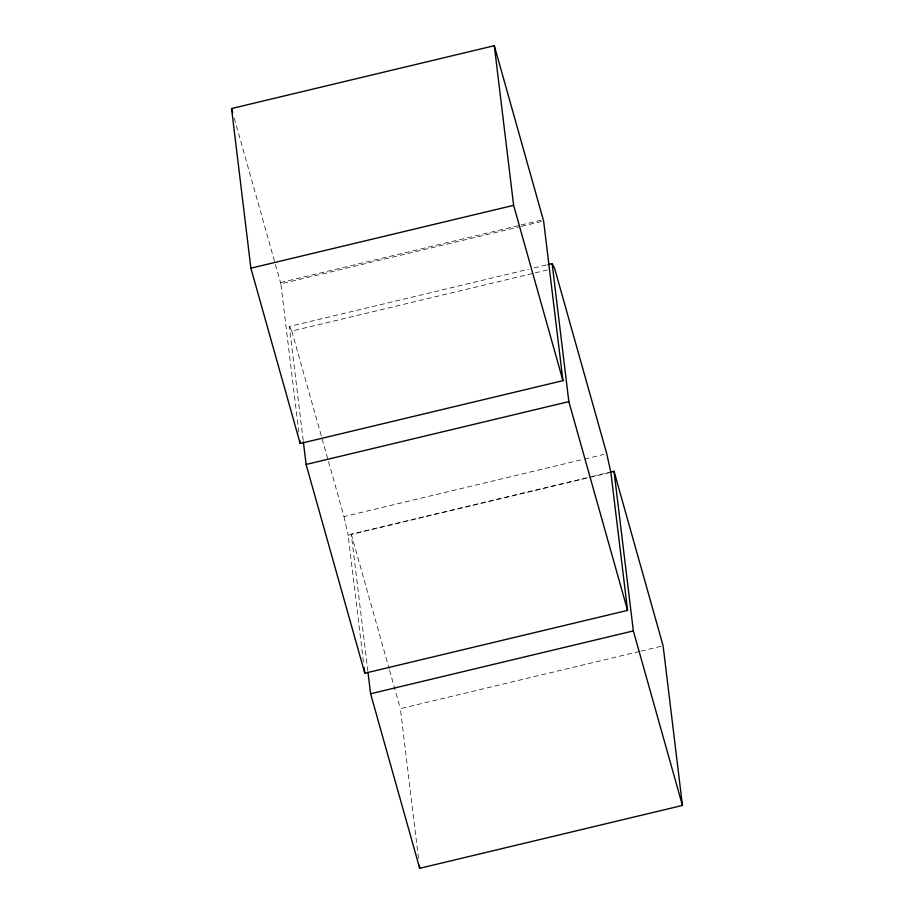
<?xml version="1.0" encoding="UTF-8"?>
<svg xmlns="http://www.w3.org/2000/svg" width="914" height="914" viewBox="0 0 914 914"><rect width="100%" height="100%" fill="white"/><g stroke="black" fill="none" stroke-linecap="round" stroke-linejoin="round"><path stroke-width="0.69" stroke-dasharray="4.57 3.43" d="M280.507 282.54L519.746 225.312M521.129 224.981L543.247 219.691M298.832 432.196L280.872 283.866L520.112 226.638M521.494 226.306L543.624 221.017M303.197 440.537L289.395 326.469L528.635 269.242M534.164 267.916L546.606 264.946M289.395 326.469L291.817 331.085L533.822 273.206M535.204 272.875L547.646 269.893M328.537 461.627L343.995 516.593L583.235 459.365M584.617 459.034L603.983 454.407M367.862 671.162L351.273 534.119L590.513 476.891M591.895 476.571L608.496 472.595M363.452 661.953L348.12 535.216L609.478 472.698M418.498 858.406L400.378 708.658L639.617 651.431M641 651.111L663.118 645.81M234.258 118.135L280.872 283.866M351.273 534.119L389.158 668.808M389.547 670.179L400.378 708.658M291.817 331.085L328.149 460.256M343.995 516.593L348.12 535.216"/><path stroke-width="1.37" d="M231.562 108.549L494.303 45.7L543.624 221.017L562.944 380.658L300.192 443.507L250.882 268.19L231.562 108.549L232.716 112.65M250.882 268.19L513.622 205.342L494.303 45.7M547.989 264.614L552.136 263.62L554.57 268.248L606.747 453.744L610.86 472.367L627.564 610.381L364.812 673.218L306.099 464.472L303.368 441.942M306.099 464.472L568.839 401.634L552.136 263.62M609.878 472.264L614.025 471.27L663.118 645.81L682.438 805.451L419.697 868.3L370.593 693.76L368.034 672.567M370.593 693.76L633.345 630.911L614.025 471.27M513.622 205.342L562.944 380.658M568.839 401.634L627.564 610.381M633.345 630.911L682.438 805.451M419.355 865.478L419.697 868.3M364.138 667.586L364.812 673.218M299.849 440.674L300.192 443.507"/></g></svg>
